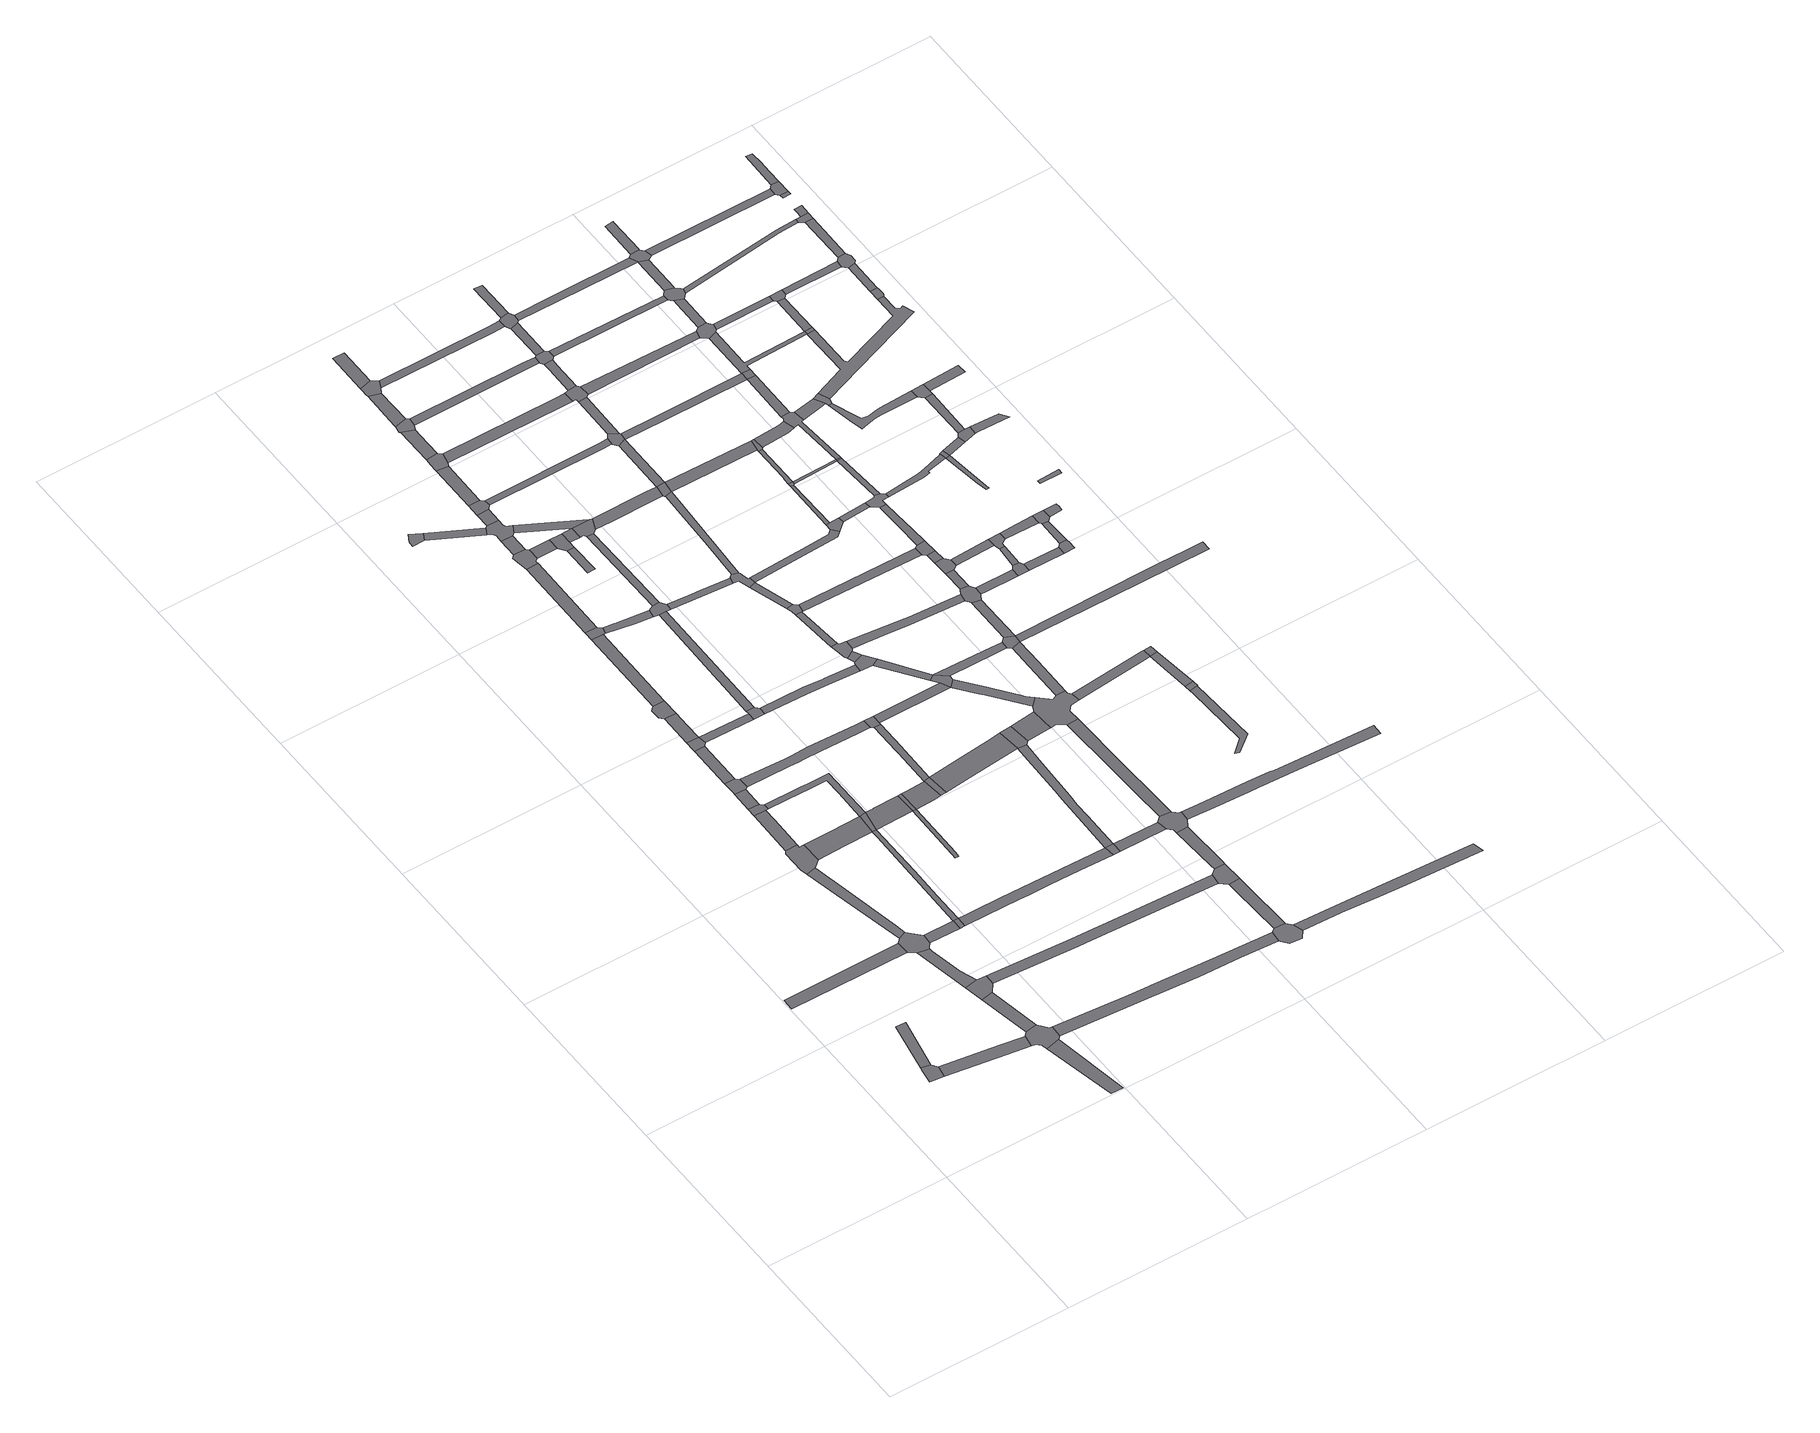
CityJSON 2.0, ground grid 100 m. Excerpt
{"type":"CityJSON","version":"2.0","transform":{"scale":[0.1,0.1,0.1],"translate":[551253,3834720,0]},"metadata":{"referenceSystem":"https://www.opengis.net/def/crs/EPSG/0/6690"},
"CityObjects":{
"road1":{"type":"Road","geometry":[{"type":"MultiSurface","lod":"1","boundaries":[[[0,1,2,3,4,5]]]}]},
"road2":{"type":"Road","geometry":[{"type":"MultiSurface","lod":"1","boundaries":[[[6,7,0,5]]]}]},
"road3":{"type":"Road","attributes":{"RoadStructureAttribute.sectionType":"1"},"geometry":[{"type":"MultiSurface","lod":"1","boundaries":[[[8,9,10,11]]]}]},
"road4":{"type":"Road","attributes":{"RoadStructureAttribute.sectionType":"1"},"geometry":[{"type":"MultiSurface","lod":"1","boundaries":[[[12,4,3,13,14,15]]]}]},
"road5":{"type":"Road","attributes":{"RoadStructureAttribute.sectionType":"1"},"geometry":[{"type":"MultiSurface","lod":"1","boundaries":[[[16,17,18,19]]]}]},
"road6":{"type":"Road","geometry":[{"type":"MultiSurface","lod":"1","boundaries":[[[20,21,22,15,14,23,24,17,16,25,26]]]}]},
"road7":{"type":"Road","attributes":{"RoadStructureAttribute.sectionType":"1"},"geometry":[{"type":"MultiSurface","lod":"1","boundaries":[[[27,28,22,21]]]}]},
"road8":{"type":"Road","geometry":[{"type":"MultiSurface","lod":"1","boundaries":[[[29,30,28,27,31,32]]]}]},
"road9":{"type":"Road","attributes":{"RoadStructureAttribute.sectionType":"1"},"geometry":[{"type":"MultiSurface","lod":"1","boundaries":[[[33,34,30,29,35,36,37]]]}]},
"road10":{"type":"Road","geometry":[{"type":"MultiSurface","lod":"1","boundaries":[[[38,39,40,11,10,33,37,41,42,43]]]}]},
"road11":{"type":"Road","attributes":{"RoadStructureAttribute.sectionType":"1"},"geometry":[{"type":"MultiSurface","lod":"1","boundaries":[[[44,45,46,47,48,40,39]]]}]},
"road12":{"type":"Road","geometry":[{"type":"MultiSurface","lod":"1","boundaries":[[[49,50,51,47,46,52,53,54,55]]]}]},
"road13":{"type":"Road","attributes":{"RoadStructureAttribute.sectionType":"1"},"geometry":[{"type":"MultiSurface","lod":"1","boundaries":[[[43,42,56,57]]]}]},
"road14":{"type":"Road","attributes":{"RoadStructureAttribute.sectionType":"1"},"geometry":[{"type":"MultiSurface","lod":"1","boundaries":[[[58,59,49,55,60,61]]]}]},
"road15":{"type":"Road","geometry":[{"type":"MultiSurface","lod":"1","boundaries":[[[62,58,61,63,64,65]]]}]},
"road16":{"type":"Road","attributes":{"RoadStructureAttribute.sectionType":"1"},"geometry":[{"type":"MultiSurface","lod":"1","boundaries":[[[66,62,65,67]]]}]},
"road17":{"type":"Road","geometry":[{"type":"MultiSurface","lod":"1","boundaries":[[[57,56,68,69]]]}]},
"road18":{"type":"Road","geometry":[{"type":"MultiSurface","lod":"1","boundaries":[[[70,71,66,67,72,73,74]]]}]},
"road19":{"type":"Road","attributes":{"RoadStructureAttribute.sectionType":"1"},"geometry":[{"type":"MultiSurface","lod":"1","boundaries":[[[75,70,74,76]]]}]},
"road20":{"type":"Road","attributes":{"RoadStructureAttribute.sectionType":"1"},"geometry":[{"type":"MultiSurface","lod":"1","boundaries":[[[77,53,52,78,79,80]]]}]},
"road21":{"type":"Road","attributes":{"RoadStructureAttribute.sectionType":"1"},"geometry":[{"type":"MultiSurface","lod":"1","boundaries":[[[79,81,82,83,84,57,69,85,86,87,88]]]}]},
"road22":{"type":"Road","geometry":[{"type":"MultiSurface","lod":"1","boundaries":[[[89,90,75,76,91,92]]]}]},
"road23":{"type":"Road","attributes":{"RoadStructureAttribute.sectionType":"1"},"geometry":[{"type":"MultiSurface","lod":"1","boundaries":[[[93,94,95,96,97,64,63,98,99,100,101,102,80,103]]]}]},
"road24":{"type":"Road","attributes":{"RoadStructureAttribute.sectionType":"1"},"geometry":[{"type":"MultiSurface","lod":"1","boundaries":[[[104,89,92,105,106]]]}]},
"road25":{"type":"Road","geometry":[{"type":"MultiSurface","lod":"1","boundaries":[[[107,108,109,110,104,106,111]]]}]},
"road26":{"type":"Road","geometry":[{"type":"MultiSurface","lod":"1","boundaries":[[[103,80,79,88]]]}]},
"road27":{"type":"Road","attributes":{"RoadStructureAttribute.sectionType":"1"},"geometry":[{"type":"MultiSurface","lod":"1","boundaries":[[[112,107,111,113,114,115,116]]]}]},
"road28":{"type":"Road","attributes":{"RoadStructureAttribute.sectionType":"1"},"geometry":[{"type":"MultiSurface","lod":"1","boundaries":[[[117,92,91,118,119,120]]]}]},
"road29":{"type":"Road","attributes":{"RoadStructureAttribute.sectionType":"1"},"geometry":[{"type":"MultiSurface","lod":"1","boundaries":[[[121,122,123,124,125,26,25,126,127,128,129,130,131,132,133,134]]]}]},
"road30":{"type":"Road","geometry":[{"type":"MultiSurface","lod":"1","boundaries":[[[135,136,137,138,139,140]]]}]},
"road31":{"type":"Road","attributes":{"RoadStructureAttribute.sectionType":"1"},"geometry":[{"type":"MultiSurface","lod":"1","boundaries":[[[141,142,103,88,143,144,145]]]}]},
"road32":{"type":"Road","geometry":[{"type":"MultiSurface","lod":"1","boundaries":[[[146,112,116,147,148,149,150,151,152,153]]]}]},
"road33":{"type":"Road","attributes":{"RoadStructureAttribute.sectionType":"1"},"geometry":[{"type":"MultiSurface","lod":"1","boundaries":[[[144,154,155,156,157,158]]]}]},
"road34":{"type":"Road","attributes":{"RoadStructureAttribute.sectionType":"1"},"geometry":[{"type":"MultiSurface","lod":"1","boundaries":[[[159,160,161,162,163,164,73,72,165,166,167,168,169,170,171]]]}]},
"road35":{"type":"Road","attributes":{"RoadStructureAttribute.sectionType":"1"},"geometry":[{"type":"MultiSurface","lod":"1","boundaries":[[[172,173,174,32,31,175,176,177,178,179]]]}]},
"road36":{"type":"Road","attributes":{"RoadStructureAttribute.sectionType":"1"},"geometry":[{"type":"MultiSurface","lod":"1","boundaries":[[[180,181,182,183,184,185,69,68,186,187,188,189,190,191,192]]]}]},
"road37":{"type":"Road","attributes":{"RoadStructureAttribute.sectionType":"1"},"geometry":[{"type":"MultiSurface","lod":"1","boundaries":[[[193,146,153,194]]]}]},
"road38":{"type":"Road","geometry":[{"type":"MultiSurface","lod":"1","boundaries":[[[195,145,144,158]]]}]},
"road39":{"type":"Road","geometry":[{"type":"MultiSurface","lod":"1","boundaries":[[[196,197,120,119,198,199,200,201]]]}]},
"road40":{"type":"Road","attributes":{"RoadStructureAttribute.sectionType":"1"},"geometry":[{"type":"MultiSurface","lod":"1","boundaries":[[[140,139,202,203]]]}]},
"road41":{"type":"Road","attributes":{"RoadStructureAttribute.sectionType":"1"},"geometry":[{"type":"MultiSurface","lod":"1","boundaries":[[[204,205,150,149,206,207,208,209]]]}]},
"road42":{"type":"Road","attributes":{"RoadStructureAttribute.sectionType":"1"},"geometry":[{"type":"MultiSurface","lod":"1","boundaries":[[[210,211,212,195,158,213,214,215]]]}]},
"road43":{"type":"Road","geometry":[{"type":"MultiSurface","lod":"1","boundaries":[[[216,217,193,194,218,219,220,221]]]}]},
"road44":{"type":"Road","attributes":{"RoadStructureAttribute.sectionType":"1"},"geometry":[{"type":"MultiSurface","lod":"1","boundaries":[[[222,223,196,201]]]}]},
"road45":{"type":"Road","attributes":{"RoadStructureAttribute.sectionType":"1"},"geometry":[{"type":"MultiSurface","lod":"1","boundaries":[[[224,216,221,225]]]}]},
"road46":{"type":"Road","geometry":[{"type":"MultiSurface","lod":"1","boundaries":[[[226,203,202,227,228,224,225,229,230,231,232,233]]]}]},
"road47":{"type":"Road","geometry":[{"type":"MultiSurface","lod":"1","boundaries":[[[234,210,215,235]]]}]},
"road48":{"type":"Road","attributes":{"RoadStructureAttribute.sectionType":"1"},"geometry":[{"type":"MultiSurface","lod":"1","boundaries":[[[236,226,233,237]]]}]},
"road49":{"type":"Road","attributes":{"RoadStructureAttribute.sectionType":"1"},"geometry":[{"type":"MultiSurface","lod":"1","boundaries":[[[220,219,238,239]]]}]},
"road50":{"type":"Road","geometry":[{"type":"MultiSurface","lod":"1","boundaries":[[[240,236,237,241,242,243,244,245]]]}]},
"road51":{"type":"Road","geometry":[{"type":"MultiSurface","lod":"1","boundaries":[[[246,209,208,223,222,247,248,249,250,251,252]]]}]},
"road52":{"type":"Road","attributes":{"RoadStructureAttribute.sectionType":"1"},"geometry":[{"type":"MultiSurface","lod":"1","boundaries":[[[253,254,255,210,234,256,257,258]]]}]},
"road53":{"type":"Road","geometry":[{"type":"MultiSurface","lod":"1","boundaries":[[[259,260,261,262]]]}]},
"road54":{"type":"Road","attributes":{"RoadStructureAttribute.sectionType":"1"},"geometry":[{"type":"MultiSurface","lod":"1","boundaries":[[[263,240,245,264,265]]]}]},
"road55":{"type":"Road","geometry":[{"type":"MultiSurface","lod":"1","boundaries":[[[239,238,259,262,266,267]]]}]},
"road56":{"type":"Road","attributes":{"RoadStructureAttribute.sectionType":"1"},"geometry":[{"type":"MultiSurface","lod":"1","boundaries":[[[268,269,270,199,198,271,272,273,274]]]}]},
"road57":{"type":"Road","geometry":[{"type":"MultiSurface","lod":"1","boundaries":[[[171,170,253,258,275,276]]]}]},
"road58":{"type":"Road","geometry":[{"type":"MultiSurface","lod":"1","boundaries":[[[277,278,279,280,263,265,281,282]]]}]},
"road59":{"type":"Road","attributes":{"RoadStructureAttribute.sectionType":"1"},"geometry":[{"type":"MultiSurface","lod":"1","boundaries":[[[283,246,252,284]]]}]},
"road60":{"type":"Road","attributes":{"RoadStructureAttribute.sectionType":"1"},"geometry":[{"type":"MultiSurface","lod":"1","boundaries":[[[230,229,285,286]]]}]},
"road61":{"type":"Road","attributes":{"RoadStructureAttribute.sectionType":"1"},"geometry":[{"type":"MultiSurface","lod":"1","boundaries":[[[267,266,287,288]]]}]},
"road62":{"type":"Road","attributes":{"RoadStructureAttribute.sectionType":"1"},"geometry":[{"type":"MultiSurface","lod":"1","boundaries":[[[289,290,291,278,277,292,293]]]}]},
"road63":{"type":"Road","geometry":[{"type":"MultiSurface","lod":"1","boundaries":[[[294,192,191,295]]]}]},
"road64":{"type":"Road","geometry":[{"type":"MultiSurface","lod":"1","boundaries":[[[296,297,298,299,289,293,300,301]]]}]},
"road65":{"type":"Road","attributes":{"RoadStructureAttribute.sectionType":"1"},"geometry":[{"type":"MultiSurface","lod":"1","boundaries":[[[302,303,304,234,235,305,306,307]]]}]},
"road66":{"type":"Road","geometry":[{"type":"MultiSurface","lod":"1","boundaries":[[[285,288,287,308,309,310,283,284,311,312,313,314,286]]]}]},
"road67":{"type":"Road","attributes":{"RoadStructureAttribute.sectionType":"1"},"geometry":[{"type":"MultiSurface","lod":"1","boundaries":[[[315,316,297,296,317]]]}]},
"road68":{"type":"Road","attributes":{"RoadStructureAttribute.sectionType":"1"},"geometry":[{"type":"MultiSurface","lod":"1","boundaries":[[[318,319,320,249,248,321,322]]]}]},
"road69":{"type":"Road","geometry":[{"type":"MultiSurface","lod":"1","boundaries":[[[323,134,133,324,325,326,327,328]]]}]},
"road70":{"type":"Road","geometry":[{"type":"MultiSurface","lod":"1","boundaries":[[[329,330,331,332,333,334,315,317,335,336]]]}]},
"road71":{"type":"Road","attributes":{"RoadStructureAttribute.sectionType":"1"},"geometry":[{"type":"MultiSurface","lod":"1","boundaries":[[[307,337,338,339,340,192,294,341,342,343,344,345]]]}]},
"road72":{"type":"Road","attributes":{"RoadStructureAttribute.sectionType":"1"},"geometry":[{"type":"MultiSurface","lod":"1","boundaries":[[[346,330,329,347]]]}]},
"road73":{"type":"Road","attributes":{"RoadStructureAttribute.sectionType":"1"},"geometry":[{"type":"MultiSurface","lod":"1","boundaries":[[[276,275,348,349]]]}]},
"road74":{"type":"Road","attributes":{"RoadStructureAttribute.sectionType":"1"},"geometry":[{"type":"MultiSurface","lod":"1","boundaries":[[[294,295,350,351]]]}]},
"road75":{"type":"Road","attributes":{"RoadStructureAttribute.sectionType":"1"},"geometry":[{"type":"MultiSurface","lod":"1","boundaries":[[[352,353,354,355,323,328]]]}]},
"road76":{"type":"Road","geometry":[{"type":"MultiSurface","lod":"1","boundaries":[[[356,357,179,178,354,353]]]}]},
"road77":{"type":"Road","attributes":{"RoadStructureAttribute.sectionType":"1"},"geometry":[{"type":"MultiSurface","lod":"1","boundaries":[[[358,359,360,361,362]]]}]},
"road78":{"type":"Road","geometry":[{"type":"MultiSurface","lod":"1","boundaries":[[[363,364,365,366,367,360,359,368,369,370]]]}]},
"road79":{"type":"Road","geometry":[{"type":"MultiSurface","lod":"1","boundaries":[[[362,361,371,274,273,372,373]]]}]},
"road80":{"type":"Road","attributes":{"RoadStructureAttribute.sectionType":"1"},"geometry":[{"type":"MultiSurface","lod":"1","boundaries":[[[374,375,243,242,376,377,378]]]}]},
"road81":{"type":"Road","attributes":{"RoadStructureAttribute.sectionType":"1"},"geometry":[{"type":"MultiSurface","lod":"1","boundaries":[[[379,380,365,364]]]}]},
"road82":{"type":"Road","geometry":[{"type":"MultiSurface","lod":"1","boundaries":[[[381,382,383,322,321,384,385,386,387,388,389,390,391]]]}]},
"road83":{"type":"Road","attributes":{"RoadStructureAttribute.sectionType":"1"},"geometry":[{"type":"MultiSurface","lod":"1","boundaries":[[[392,393,386,385,394,395]]]}]},
"road84":{"type":"Road","geometry":[{"type":"MultiSurface","lod":"1","boundaries":[[[395,394,396,397,398,380,379,399,400]]]}]},
"road85":{"type":"Road","attributes":{"RoadStructureAttribute.sectionType":"1"},"geometry":[{"type":"MultiSurface","lod":"1","boundaries":[[[401,314,313,402,403,404,405]]]}]},
"road86":{"type":"Road","attributes":{"RoadStructureAttribute.sectionType":"1"},"geometry":[{"type":"MultiSurface","lod":"1","boundaries":[[[406,407,408,409,357,356]]]}]},
"road87":{"type":"Road","geometry":[{"type":"MultiSurface","lod":"1","boundaries":[[[410,302,307,345,411]]]}]},
"road88":{"type":"Road","attributes":{"RoadStructureAttribute.sectionType":"1"},"geometry":[{"type":"MultiSurface","lod":"1","boundaries":[[[373,372,412,413]]]}]},
"road89":{"type":"Road","attributes":{"RoadStructureAttribute.sectionType":"1"},"geometry":[{"type":"MultiSurface","lod":"1","boundaries":[[[414,282,281,415,416,417]]]}]},
"road90":{"type":"Road","geometry":[{"type":"MultiSurface","lod":"1","boundaries":[[[418,351,350,419,408,407,420,421,422,423]]]}]},
"road91":{"type":"Road","geometry":[{"type":"MultiSurface","lod":"1","boundaries":[[[413,412,349,348,424,425]]]}]},
"road92":{"type":"Road","attributes":{"RoadStructureAttribute.sectionType":"1"},"geometry":[{"type":"MultiSurface","lod":"1","boundaries":[[[426,427,428,429,381,391]]]}]},
"road93":{"type":"Road","attributes":{"RoadStructureAttribute.sectionType":"1"},"geometry":[{"type":"MultiSurface","lod":"1","boundaries":[[[430,410,411,431,432]]]}]},
"road94":{"type":"Road","attributes":{"RoadStructureAttribute.sectionType":"1"},"geometry":[{"type":"MultiSurface","lod":"1","boundaries":[[[433,301,300,434,435,436]]]}]},
"road95":{"type":"Road","attributes":{"RoadStructureAttribute.sectionType":"1"},"geometry":[{"type":"MultiSurface","lod":"1","boundaries":[[[437,438,439,440,441,442,418,423]]]}]},
"road96":{"type":"Road","attributes":{"RoadStructureAttribute.sectionType":"1"},"geometry":[{"type":"MultiSurface","lod":"1","boundaries":[[[443,444,445,446,424,348,447,448,449,450,451]]]}]},
"road97":{"type":"Road","geometry":[{"type":"MultiSurface","lod":"1","boundaries":[[[452,405,404,453,428,427]]]}]},
"road98":{"type":"Road","attributes":{"RoadStructureAttribute.sectionType":"1"},"geometry":[{"type":"MultiSurface","lod":"1","boundaries":[[[454,336,335,455,456,457]]]}]},
"road99":{"type":"Road","attributes":{"RoadStructureAttribute.sectionType":"1"},"geometry":[{"type":"MultiSurface","lod":"1","boundaries":[[[458,413,425,459,460,461]]]}]},
"road100":{"type":"Road","attributes":{"RoadStructureAttribute.sectionType":"1"},"geometry":[{"type":"MultiSurface","lod":"1","boundaries":[[[462,463,370,369,464,465,466,467]]]}]},
"road101":{"type":"Road","attributes":{"RoadStructureAttribute.sectionType":"1"},"geometry":[{"type":"MultiSurface","lod":"1","boundaries":[[[468,469,470,471,472,387,386,473,474,475,476]]]}]},
"road102":{"type":"Road","attributes":{"RoadStructureAttribute.sectionType":"1"},"geometry":[{"type":"MultiSurface","lod":"1","boundaries":[[[477,478,405,452]]]}]},
"road103":{"type":"Road","geometry":[{"type":"MultiSurface","lod":"1","boundaries":[[[479,451,450,480,430,432,481,440,439,482,483,484,485,486,487,488,489]]]}]},
"road104":{"type":"Road","geometry":[{"type":"MultiSurface","lod":"1","boundaries":[[[490,378,377,491,478,477,492,493,494]]]}]},
"road105":{"type":"Road","attributes":{"RoadStructureAttribute.sectionType":"1"},"geometry":[{"type":"MultiSurface","lod":"1","boundaries":[[[400,399,495,496]]]}]},
"road106":{"type":"Road","attributes":{"RoadStructureAttribute.sectionType":"1"},"geometry":[{"type":"MultiSurface","lod":"1","boundaries":[[[497,498,327,326,499,500,501,502,503,504]]]}]},
"road107":{"type":"Road","attributes":{"RoadStructureAttribute.sectionType":"1"},"geometry":[{"type":"MultiSurface","lod":"1","boundaries":[[[505,506,507,508,490,494]]]}]},
"road108":{"type":"Road","attributes":{"RoadStructureAttribute.sectionType":"1"},"geometry":[{"type":"MultiSurface","lod":"1","boundaries":[[[509,510,511,512,513,489,488]]]}]},
"road109":{"type":"Road","geometry":[{"type":"MultiSurface","lod":"1","boundaries":[[[514,515,417,416,516,508,507,517,518]]]}]},
"road110":{"type":"Road","attributes":{"RoadStructureAttribute.sectionType":"1"},"geometry":[{"type":"MultiSurface","lod":"1","boundaries":[[[452,427,519,520]]]}]},
"road111":{"type":"Road","attributes":{"RoadStructureAttribute.sectionType":"1"},"geometry":[{"type":"MultiSurface","lod":"1","boundaries":[[[521,522,523,524,515,514]]]}]},
"road112":{"type":"Road","geometry":[{"type":"MultiSurface","lod":"1","boundaries":[[[525,461,460,511,510,526]]]}]},
"road113":{"type":"Road","geometry":[{"type":"MultiSurface","lod":"1","boundaries":[[[527,528,436,435,523,522,529,530]]]}]},
"road114":{"type":"Road","attributes":{"RoadStructureAttribute.sectionType":"1"},"geometry":[{"type":"MultiSurface","lod":"1","boundaries":[[[531,525,526,532]]]}]},
"road115":{"type":"Road","geometry":[{"type":"MultiSurface","lod":"1","boundaries":[[[533,534,535,468,476,536]]]}]},
"road116":{"type":"Road","attributes":{"RoadStructureAttribute.sectionType":"1"},"geometry":[{"type":"MultiSurface","lod":"1","boundaries":[[[537,538,539,528,527]]]}]},
"road117":{"type":"Road","attributes":{"RoadStructureAttribute.sectionType":"1"},"geometry":[{"type":"MultiSurface","lod":"1","boundaries":[[[540,535,534,541]]]}]},
"road118":{"type":"Road","geometry":[{"type":"MultiSurface","lod":"1","boundaries":[[[542,467,466,543,544,545,531,532,546,547,548,549,550]]]}]},
"road119":{"type":"Road","geometry":[{"type":"MultiSurface","lod":"1","boundaries":[[[551,552,553,457,456,539,538,554,555]]]}]},
"road120":{"type":"Road","attributes":{"RoadStructureAttribute.sectionType":"1"},"geometry":[{"type":"MultiSurface","lod":"1","boundaries":[[[556,557,486,485,558,559]]]}]},
"road121":{"type":"Road","geometry":[{"type":"MultiSurface","lod":"1","boundaries":[[[560,540,541,561,562]]]}]},
"road122":{"type":"Road","attributes":{"RoadStructureAttribute.sectionType":"1"},"geometry":[{"type":"MultiSurface","lod":"1","boundaries":[[[563,564,565,566,567,421,420,568,569,570,571,572,573,574]]]}]},
"road123":{"type":"Road","attributes":{"RoadStructureAttribute.sectionType":"1"},"geometry":[{"type":"MultiSurface","lod":"1","boundaries":[[[575,576,542,550]]]}]},
"road124":{"type":"Road","attributes":{"RoadStructureAttribute.sectionType":"1"},"geometry":[{"type":"MultiSurface","lod":"1","boundaries":[[[577,553,552,578]]]}]},
"road125":{"type":"Road","attributes":{"RoadStructureAttribute.sectionType":"1"},"geometry":[{"type":"MultiSurface","lod":"1","boundaries":[[[579,580,581,560,562,582]]]}]},
"road126":{"type":"Road","attributes":{"RoadStructureAttribute.sectionType":"1"},"geometry":[{"type":"MultiSurface","lod":"1","boundaries":[[[583,533,536,584]]]}]},
"road127":{"type":"Road","geometry":[{"type":"MultiSurface","lod":"1","boundaries":[[[585,586,587,576,575,588,589]]]}]},
"road128":{"type":"Road","attributes":{"RoadStructureAttribute.sectionType":"1"},"geometry":[{"type":"MultiSurface","lod":"1","boundaries":[[[590,591,586,585]]]}]},
"road129":{"type":"Road","attributes":{"RoadStructureAttribute.sectionType":"1"},"geometry":[{"type":"MultiSurface","lod":"1","boundaries":[[[592,492,477,593,594,595,596]]]}]},
"road130":{"type":"Road","geometry":[{"type":"MultiSurface","lod":"1","boundaries":[[[597,598,496,495,591,590]]]}]},
"road131":{"type":"Road","attributes":{"RoadStructureAttribute.sectionType":"1"},"geometry":[{"type":"MultiSurface","lod":"1","boundaries":[[[599,600,601,602,603,604,605,606]]]}]},
"road132":{"type":"Road","geometry":[{"type":"MultiSurface","lod":"1","boundaries":[[[607,520,519,579,582,608,609]]]}]},
"road133":{"type":"Road","attributes":{"RoadStructureAttribute.sectionType":"1"},"geometry":[{"type":"MultiSurface","lod":"1","boundaries":[[[610,611,549,548,612,613,614,615]]]}]},
"road134":{"type":"Road","attributes":{"RoadStructureAttribute.sectionType":"1"},"geometry":[{"type":"MultiSurface","lod":"1","boundaries":[[[616,617,618,619,620,621,598,597]]]}]},
"road135":{"type":"Road","attributes":{"RoadStructureAttribute.sectionType":"1"},"geometry":[{"type":"MultiSurface","lod":"1","boundaries":[[[622,562,561,623]]]}]},
"road136":{"type":"Road","attributes":{"RoadStructureAttribute.sectionType":"1"},"geometry":[{"type":"MultiSurface","lod":"1","boundaries":[[[518,517,624,625]]]}]},
"road137":{"type":"Road","geometry":[{"type":"MultiSurface","lod":"1","boundaries":[[[626,627,583,584,628,619,618,629,630,631,632]]]}]},
"road138":{"type":"Road","geometry":[{"type":"MultiSurface","lod":"1","boundaries":[[[633,634,606,605,635]]]}]},
"road139":{"type":"Road","attributes":{"RoadStructureAttribute.sectionType":"1"},"geometry":[{"type":"MultiSurface","lod":"1","boundaries":[[[636,589,588,637]]]}]},
"road140":{"type":"Road","attributes":{"RoadStructureAttribute.sectionType":"1"},"geometry":[{"type":"MultiSurface","lod":"1","boundaries":[[[638,639,607,609,640,641]]]}]},
"road141":{"type":"Road","attributes":{"RoadStructureAttribute.sectionType":"1"},"geometry":[{"type":"MultiSurface","lod":"1","boundaries":[[[642,559,634,633]]]}]},
"road142":{"type":"Road","geometry":[{"type":"MultiSurface","lod":"1","boundaries":[[[643,556,559,642]]]}]},
"road143":{"type":"Road","attributes":{"RoadStructureAttribute.sectionType":"1"},"geometry":[{"type":"MultiSurface","lod":"1","boundaries":[[[644,623,626,632]]]}]},
"road144":{"type":"Road","attributes":{"RoadStructureAttribute.sectionType":"1"},"geometry":[{"type":"MultiSurface","lod":"1","boundaries":[[[530,529,645,646]]]}]},
"road145":{"type":"Road","geometry":[{"type":"MultiSurface","lod":"1","boundaries":[[[647,648,649,615,614,650,651,652,653]]]}]},
"road146":{"type":"Road","geometry":[{"type":"MultiSurface","lod":"1","boundaries":[[[654,622,623,644]]]}]},
"road147":{"type":"Road","attributes":{"RoadStructureAttribute.sectionType":"1"},"geometry":[{"type":"MultiSurface","lod":"1","boundaries":[[[655,647,653,656]]]}]},
"road148":{"type":"Road","attributes":{"RoadStructureAttribute.sectionType":"1"},"geometry":[{"type":"MultiSurface","lod":"1","boundaries":[[[657,658,638,641,659,622,654,660,661,662,663,664]]]}]},
"road149":{"type":"Road","geometry":[{"type":"MultiSurface","lod":"1","boundaries":[[[665,636,637,666,655,656,667,668,669]]]}]},
"road150":{"type":"Road","attributes":{"RoadStructureAttribute.sectionType":"1"},"geometry":[{"type":"MultiSurface","lod":"1","boundaries":[[[670,555,554,671,672,673,674]]]}]},
"road151":{"type":"Road","attributes":{"RoadStructureAttribute.sectionType":"1"},"geometry":[{"type":"MultiSurface","lod":"1","boundaries":[[[595,675,657,664,676]]]}]},
"road152":{"type":"Road","attributes":{"RoadStructureAttribute.sectionType":"1"},"geometry":[{"type":"MultiSurface","lod":"1","boundaries":[[[677,651,650,678,679]]]}]},
"road153":{"type":"Road","attributes":{"RoadStructureAttribute.sectionType":"1"},"geometry":[{"type":"MultiSurface","lod":"1","boundaries":[[[680,681,682,683,526,510,684,685,686,687,688]]]}]},
"road154":{"type":"Road","attributes":{"RoadStructureAttribute.sectionType":"1"},"geometry":[{"type":"MultiSurface","lod":"1","boundaries":[[[689,690,691,692,631,630,693,694,695,696,697]]]}]},
"road155":{"type":"Road","geometry":[{"type":"MultiSurface","lod":"1","boundaries":[[[596,595,676,698]]]}]},
"road156":{"type":"Road","geometry":[{"type":"MultiSurface","lod":"1","boundaries":[[[699,663,662,700,701]]]}]},
"road157":{"type":"Road","attributes":{"RoadStructureAttribute.sectionType":"1"},"geometry":[{"type":"MultiSurface","lod":"1","boundaries":[[[702,703,665,669,704]]]}]},
"road158":{"type":"Road","geometry":[{"type":"MultiSurface","lod":"1","boundaries":[[[705,679,678,706,707,708]]]}]},
"road159":{"type":"Road","geometry":[{"type":"MultiSurface","lod":"1","boundaries":[[[709,710,711,625,624,712,713,714,715]]]}]},
"road160":{"type":"Road","geometry":[{"type":"MultiSurface","lod":"1","boundaries":[[[716,699,701,717,718,719,720]]]}]},
"road161":{"type":"Road","attributes":{"RoadStructureAttribute.sectionType":"1"},"geometry":[{"type":"MultiSurface","lod":"1","boundaries":[[[721,705,708,722]]]}]},
"road162":{"type":"Road","attributes":{"RoadStructureAttribute.sectionType":"1"},"geometry":[{"type":"MultiSurface","lod":"1","boundaries":[[[723,724,711,710,725,726]]]}]},
"road163":{"type":"Road","geometry":[{"type":"MultiSurface","lod":"1","boundaries":[[[727,702,704,728,721,722,729,730]]]}]},
"road164":{"type":"Road","attributes":{"RoadStructureAttribute.sectionType":"1"},"geometry":[{"type":"MultiSurface","lod":"1","boundaries":[[[731,732,733,734,735,736,697]]]}]},
"road165":{"type":"Road","geometry":[{"type":"MultiSurface","lod":"1","boundaries":[[[737,738,689,697,736,739]]]}]},
"road166":{"type":"Road","geometry":[{"type":"MultiSurface","lod":"1","boundaries":[[[740,646,645,741,723,726,742,743,744,745,746,747]]]}]},
"road167":{"type":"Road","attributes":{"RoadStructureAttribute.sectionType":"1"},"geometry":[{"type":"MultiSurface","lod":"1","boundaries":[[[748,749,750,713,712,596,698,751,752,753]]]}]},
"road168":{"type":"Road","geometry":[{"type":"MultiSurface","lod":"1","boundaries":[[[754,755,756,727,730]]]}]},
"road169":{"type":"Road","attributes":{"RoadStructureAttribute.sectionType":"1"},"geometry":[{"type":"MultiSurface","lod":"1","boundaries":[[[673,757,740,747,758,759]]]}]},
"road170":{"type":"Road","attributes":{"RoadStructureAttribute.sectionType":"1"},"geometry":[{"type":"MultiSurface","lod":"1","boundaries":[[[760,761,762,763,764,765,718,717,766,767,768,769,770,771,772]]]}]},
"road171":{"type":"Road","attributes":{"RoadStructureAttribute.sectionType":"1"},"geometry":[{"type":"MultiSurface","lod":"1","boundaries":[[[773,774,737,739,775]]]}]},
"road172":{"type":"Road","geometry":[{"type":"MultiSurface","lod":"1","boundaries":[[[776,777,674,673,759,778,779]]]}]},
"road173":{"type":"Road","attributes":{"RoadStructureAttribute.sectionType":"1"},"geometry":[{"type":"MultiSurface","lod":"1","boundaries":[[[715,714,780,781,782]]]}]},
"road174":{"type":"Road","attributes":{"RoadStructureAttribute.sectionType":"1"},"geometry":[{"type":"MultiSurface","lod":"1","boundaries":[[[783,784,785,786,777,776]]]}]},
"road175":{"type":"Road","geometry":[{"type":"MultiSurface","lod":"1","boundaries":[[[787,788,789,773,775,790,791]]]}]},
"road176":{"type":"Road","geometry":[{"type":"MultiSurface","lod":"1","boundaries":[[[792,793,794,795,796]]]}]},
"road177":{"type":"Road","attributes":{"RoadStructureAttribute.sectionType":"1"},"geometry":[{"type":"MultiSurface","lod":"1","boundaries":[[[797,789,788,798]]]}]},
"road178":{"type":"Road","geometry":[{"type":"MultiSurface","lod":"1","boundaries":[[[753,752,799,800]]]}]},
"road179":{"type":"Road","geometry":[{"type":"MultiSurface","lod":"1","boundaries":[[[801,772,771,797,798,802]]]}]},
"road180":{"type":"Road","attributes":{"RoadStructureAttribute.sectionType":"1"},"geometry":[{"type":"MultiSurface","lod":"1","boundaries":[[[803,804,753,800,805]]]}]},
"road181":{"type":"Road","attributes":{"RoadStructureAttribute.sectionType":"1"},"geometry":[{"type":"MultiSurface","lod":"1","boundaries":[[[752,806,807,808,716,720,809,810,811,812,813,814,815,816,817,818,819,799]]]}]},
"road182":{"type":"Road","attributes":{"RoadStructureAttribute.sectionType":"1"},"geometry":[{"type":"MultiSurface","lod":"1","boundaries":[[[791,790,820,821,822]]]}]},
"road183":{"type":"Road","geometry":[{"type":"MultiSurface","lod":"1","boundaries":[[[782,781,803,805,823,824]]]}]},
"road184":{"type":"Road","attributes":{"RoadStructureAttribute.sectionType":"1"},"geometry":[{"type":"MultiSurface","lod":"1","boundaries":[[[825,801,802,826]]]}]},
"road185":{"type":"Road","attributes":{"RoadStructureAttribute.sectionType":"1"},"geometry":[{"type":"MultiSurface","lod":"1","boundaries":[[[827,828,744,743,829,830]]]}]},
"road186":{"type":"Road","attributes":{"RoadStructureAttribute.sectionType":"1"},"geometry":[{"type":"MultiSurface","lod":"1","boundaries":[[[779,778,831,832]]]}]},
"road187":{"type":"Road","attributes":{"RoadStructureAttribute.sectionType":"1"},"geometry":[{"type":"MultiSurface","lod":"1","boundaries":[[[824,823,833,834]]]}]},
"road188":{"type":"Road","geometry":[{"type":"MultiSurface","lod":"1","boundaries":[[[835,816,815,836,837,838,839,840]]]}]},
"road189":{"type":"Road","attributes":{"RoadStructureAttribute.sectionType":"1"},"geometry":[{"type":"MultiSurface","lod":"1","boundaries":[[[841,842,835,840]]]}]},
"road190":{"type":"Road","geometry":[{"type":"MultiSurface","lod":"1","boundaries":[[[843,844,834,833,842,841,845,846,847]]]}]},
"road191":{"type":"Road","attributes":{"RoadStructureAttribute.sectionType":"1"},"geometry":[{"type":"MultiSurface","lod":"1","boundaries":[[[848,849,844,843,850]]]}]},
"road192":{"type":"Road","geometry":[{"type":"MultiSurface","lod":"1","boundaries":[[[851,827,830,848,850,852]]]}]},
"road193":{"type":"Road","attributes":{"RoadStructureAttribute.sectionType":"1"},"geometry":[{"type":"MultiSurface","lod":"1","boundaries":[[[853,854,855,851,852]]]}]},
"road194":{"type":"Road","attributes":{"RoadStructureAttribute.sectionType":"1"},"geometry":[{"type":"MultiSurface","lod":"1","boundaries":[[[856,857,858,859]]]}]},
"road195":{"type":"Road","geometry":[{"type":"MultiSurface","lod":"1","boundaries":[[[860,832,831,857,856,861]]]}]},
"road196":{"type":"Road","attributes":{"RoadStructureAttribute.sectionType":"1"},"geometry":[{"type":"MultiSurface","lod":"1","boundaries":[[[862,860,861,863,864,865]]]}]}
},
"vertices":[
[290,637,0],[286,615,0],[275,543,0],[351,532,0],[361,599,0],[340,628,0],
[395,916,0],[340,916,0],
[9,1346,0],[9,1282,0],[649,1276,0],[648,1345,0],
[676,550,0],[669,483,0],[791,464,0],[801,530,0],
[919,426,0],[841,409,0],[927,9,0],[992,5,0],
[924,512,0],[884,561,0],[821,551,0],[815,460,0],[835,438,0],[935,444,0],[940,510,0],
[831,846,0],[767,833,0],
[817,951,0],[747,937,0],[865,891,0],[869,948,0],
[687,1247,0],[728,1031,0],[784,1043,0],[749,1222,0],[747,1235,0],
[762,1335,0],[713,1387,0],[671,1369,0],[751,1242,0],[769,1267,0],[774,1323,0],
[702,1447,0],[637,1770,0],[600,1956,0],[545,1944,0],[576,1800,0],
[548,2123,0],[538,2107,0],[537,1980,0],[639,1991,0],[638,2106,0],[613,2106,0],[613,2122,0],
[938,1265,0],[938,1322,0],
[552,2387,0],[551,2344,0],[615,2317,0],[615,2386,0],
[552,2436,0],[630,2386,0],[630,2418,0],[612,2436,0],
[554,2549,0],[614,2548,0],
[965,1265,0],[966,1322,0],
[554,2631,0],[554,2560,0],[629,2556,0],[628,2616,0],[608,2631,0],
[553,2878,0],[611,2878,0],
[788,2107,0],[791,1994,0],[947,1997,0],[953,2109,0],
[946,1958,0],[943,1682,0],[941,1558,0],[940,1482,0],[967,1444,0],[967,1535,0],[968,1681,0],[969,1997,0],
[553,2943,0],[553,2898,0],[625,2898,0],[618,2941,0],
[988,2295,0],[988,2414,0],[871,2416,0],[857,2416,0],[827,2416,0],[819,2385,0],[844,2385,0],[855,2385,0],[955,2384,0],[955,2287,0],[988,2117,0],
[554,3126,0],[618,3033,0],[618,3126,0],
[555,3222,0],[543,3210,0],[535,3202,0],[537,3147,0],[619,3222,0],
[558,3729,0],[620,3503,0],[620,3504,0],[622,3728,0],[622,3729,0],
[876,2936,0],[635,2898,0],[894,2893,0],[895,2935,0],
[1797,448,0],[1462,470,0],[1457,470,0],[1428,472,0],[1329,478,0],[1330,416,0],[1404,410,0],[1443,407,0],[1450,406,0],[1643,391,0],[1675,389,0],[1905,381,0],[2110,369,0],[2115,429,0],
[233,4758,0],[211,4717,0],[209,4706,0],[209,4684,0],[273,4684,0],[294,4725,0],
[1033,2115,0],[1031,2115,0],[1092,1998,0],[1174,2001,0],[1171,2119,0],
[558,3783,0],[623,3729,0],[630,3728,0],[632,3727,0],[642,3763,0],[640,3765,0],[639,3766,0],[622,3783,0],
[1171,1673,0],[1170,1644,0],[1190,1644,0],[1190,1672,0],[1194,1999,0],
[1265,2599,0],[1001,2607,0],[969,2606,0],[939,2605,0],[906,2604,0],[874,2605,0],[861,2554,0],[917,2553,0],[942,2553,0],[1034,2552,0],[1243,2549,0],[1309,2548,0],[1308,2597,0],
[1522,910,0],[1475,913,0],[1325,921,0],[1325,863,0],[1365,861,0],[1481,856,0],[2083,828,0],[2090,886,0],
[1646,1308,0],[1430,1313,0],[1321,1315,0],[1205,1317,0],[1052,1319,0],[1006,1320,0],[1090,1263,0],[1267,1261,0],[1321,1260,0],[1437,1258,0],[1600,1254,0],[1784,1250,0],[1778,1305,0],
[561,4268,0],[625,4268,0],
[1191,2119,0],
[895,2954,0],[895,2941,0],[955,2891,0],[956,2934,0],[947,2944,0],[937,2954,0],
[530,4550,0],[551,4590,0],
[708,3755,0],[704,3755,0],[702,3715,0],[780,3702,0],[875,3688,0],[882,3733,0],
[1325,2125,0],[1313,2123,0],[1226,2120,0],[1268,2003,0],[1314,2005,0],[1337,2008,0],
[563,4377,0],[547,4362,0],[625,4286,0],[641,4298,0],[640,4361,0],[626,4376,0],
[945,3684,0],[905,3683,0],
[564,4479,0],[627,4478,0],
[564,4596,0],[556,4536,0],[564,4519,0],[641,4490,0],[663,4532,0],[634,4547,0],[627,4562,0],[627,4595,0],
[1358,2133,0],[1370,2011,0],
[565,4678,0],[628,4678,0],
[751,4297,0],[751,4362,0],
[565,4750,0],[645,4698,0],[648,4700,0],[645,4735,0],[642,4735,0],[628,4749,0],
[912,3748,0],[956,3683,0],[967,3682,0],[970,3719,0],[969,3720,0],[964,3727,0],[949,3749,0],
[1326,2538,0],[1326,2361,0],[1326,2337,0],[1359,2337,0],[1360,2366,0],[1361,2537,0],
[782,4257,0],[783,4090,0],[823,4090,0],[822,4258,0],
[567,5017,0],[628,4757,0],[630,5007,0],
[822,4297,0],[822,4362,0],
[1308,2923,0],[1305,2923,0],[1195,2931,0],[1183,2887,0],[1305,2879,0],[1472,2868,0],[1475,2913,0],
[1361,2548,0],[1361,2597,0],
[632,5106,0],[568,5098,0],[567,5084,0],[567,5029,0],[639,5028,0],[651,5090,0],
[907,4283,0],[944,4278,0],
[878,4364,0],[980,4363,0],
[879,4296,0],[878,4363,0],
[567,5312,0],[567,5301,0],[567,5244,0],[631,5245,0],[631,5286,0],
[1823,1308,0],[1823,1250,0],
[633,5367,0],[568,5352,0],[561,5314,0],[565,5313,0],[644,5313,0],[651,5358,0],
[1785,2180,0],[1710,2171,0],[1560,2155,0],[1515,2026,0],[1770,2052,0],[1798,2055,0],
[899,4296,0],[905,4290,0],[907,4288,0],[945,4280,0],[957,4289,0],[964,4296,0],[992,4360,0],
[570,5582,0],[568,5364,0],[633,5565,0],
[1297,3692,0],[1148,3704,0],[1086,3709,0],[1298,3657,0],[1307,3692,0],
[2137,446,0],[2142,327,0],[2207,321,0],[2240,362,0],[2222,415,0],[2197,442,0],
[634,5657,0],[570,5643,0],[570,5634,0],[570,5633,0],[568,5595,0],[570,5595,0],[649,5595,0],[668,5635,0],
[1797,1998,0],[1789,1737,0],[1787,1671,0],[1782,1468,0],[1825,1518,0],[1825,1603,0],[1829,1672,0],[1840,1912,0],[1846,2048,0],
[570,5873,0],[635,5873,0],
[1761,2547,0],[1736,2597,0],
[2079,1248,0],[2071,1303,0],
[2185,744,0],[2183,796,0],[2121,793,0],[2124,737,0],
[2178,913,0],[2120,911,0],
[1523,2971,0],[1512,2992,0],[1469,2966,0],[1484,2928,0],[1536,2948,0],
[1491,3064,0],[1484,3072,0],[1447,3069,0],[1449,3060,0],[1462,2983,0],[1520,3002,0],[1523,3006,0],[1525,3060,0],
[1482,2925,0],[1540,2863,0],[1580,2888,0],
[1333,4737,0],[1287,4737,0],[1287,4699,0],[1332,4700,0],[1334,4737,0],
[1461,3329,0],[1426,3327,0],
[1325,3706,0],[1322,3704,0],[1310,3694,0],[1330,3655,0],[1349,3593,0],[1385,3604,0],[1383,3642,0],[1373,3642,0],[1367,3664,0],[1361,3689,0],[1359,3697,0],
[1450,3395,0],[1450,3397,0],[1415,3385,0],[1452,3391,0],
[1422,3363,0],[1423,3360,0],[1423,3357,0],[1464,3329,0],[1473,3374,0],
[1291,4361,0],[1053,4296,0],[1291,4297,0],[1341,4297,0],[1352,4360,0],
[2178,925,0],[2167,1201,0],[2105,1198,0],[2118,939,0],
[1850,2187,0],[1863,2066,0],
[1706,2637,0],[1737,2659,0],
[1284,5087,0],[1284,5024,0],[1334,5025,0],[1334,5087,0],
[2098,1328,0],[2104,1221,0],[2194,1242,0],[2196,1296,0],[2186,1297,0],[2158,1321,0],
[1796,2585,0],[1798,2610,0],
[1389,4293,0],[1389,4296,0],[1352,4285,0],[1337,3920,0],
[1989,2202,0],[1986,2074,0],[1998,2075,0],
[1281,5354,0],[1281,5312,0],[1344,5312,0],[1349,5352,0],
[2154,1448,0],[2145,1696,0],[2133,2050,0],[2071,2048,0],[2085,1689,0],[2091,1521,0],
[2013,2305,0],[2002,2319,0],[1913,2433,0],[1902,2448,0],[1846,2440,0],[1863,2417,0],[1997,2246,0],[2007,2235,0],[2045,2276,0],
[1397,4361,0],[1349,4289,0],
[1278,5634,0],[1279,5591,0],[1341,5592,0],[1341,5635,0],
[2057,2650,0],[2047,2608,0],[2115,2608,0],[2118,2648,0],
[1852,3022,0],[1831,3024,0],[1695,2994,0],[1830,2979,0],[2120,2962,0],[2129,3007,0],
[1862,3684,0],[1853,3676,0],[1840,3664,0],[1838,3662,0],[1688,3656,0],[1642,3617,0],[1737,3621,0],[1863,3626,0],[1891,3650,0],
[1399,4690,0],[1354,4670,0],
[2109,2218,0],[1995,2212,0],[2031,2077,0],[2130,2113,0],[2153,2141,0],[2188,2144,0],[2205,2146,0],[2199,2199,0],[2184,2214,0],[2184,2231,0],[2134,2231,0],
[1354,4764,0],[1333,4698,0],[1402,4728,0],[1401,4729,0],[1399,4733,0],
[2121,3315,0],[2120,3365,0],
[2678,393,0],[2479,403,0],[2410,356,0],[2451,353,0],[2673,337,0],[2796,328,0],[3213,309,0],[3197,369,0],
[1399,4736,0],[1402,5005,0],[1402,5007,0],[1356,5005,0],
[2185,2454,0],[2185,2604,0],[2136,2588,0],[2135,2457,0],[2134,2243,0],
[1403,5097,0],[1357,5095,0],[1356,5025,0],[1419,5021,0],[1416,5080,0],
[1866,4291,0],[1876,4354,0],
[1403,5253,0],[1405,5293,0],[1358,5291,0],[1358,5252,0],
[2140,2671,0],[2190,2649,0],
[1404,5360,0],[1359,5358,0],[1421,5308,0],[1421,5348,0],
[2140,2933,0],[2187,2924,0],
[1936,3724,0],[1883,3721,0],[1863,3721,0],[1938,3690,0],
[1404,5364,0],[1404,5578,0],[1358,5562,0],
[1864,4018,0],[1880,4011,0],
[2146,3036,0],[2129,2952,0],[2137,2944,0],[2140,2941,0],[2193,2933,0],[2197,2940,0],[2208,2956,0],[2208,3002,0],[2189,3029,0],
[1418,5627,0],[1404,5654,0],[1358,5646,0],[1414,5588,0],[1418,5625,0],
[2627,2237,0],[2617,2236,0],[2597,2185,0],[2632,2188,0],
[1864,4031,0],[1887,4018,0],[1887,4031,0],
[2808,1267,0],[2699,1272,0],[2681,1276,0],[2559,1281,0],[2289,1292,0],[2340,1234,0],[2502,1225,0],[2522,1225,0],[2578,1222,0],[2796,1211,0],[3239,1187,0],[3239,1247,0],
[2190,3154,0],[2144,3153,0],
[1357,5870,0],[1402,5867,0],
[1866,4279,0],[1868,4081,0],[1864,4061,0],[1887,4280,0],
[2090,3734,0],[2092,3700,0],
[2189,3239,0],[2142,3238,0],[2144,3173,0],[2215,3171,0],[2214,3214,0],
[2186,3300,0],[2141,3298,0],
[1616,4728,0],[1400,4690,0],[1617,4688,0],[2079,4685,0],[2079,4730,0],
[2182,3378,0],[2138,3375,0],
[2663,1884,0],[2681,1529,0],[2609,1463,0],[2632,1456,0],[2728,1532,0],[2707,1912,0],[2707,1914,0],[2662,1904,0],
[1892,4355,0],[1893,4286,0],[1896,4291,0],
[2413,3000,0],[2215,3001,0],[2216,2956,0],[2229,2955,0],[2415,2954,0],[2415,3000,0],
[2177,3476,0],[2174,3528,0],[2165,3672,0],[2130,3670,0],[2130,3669,0],[2134,3527,0],
[2133,4035,0],[2133,4024,0],
[2046,5024,0],[2056,5069,0],
[2152,3748,0],[2144,3738,0],[2096,3697,0],[2164,3700,0],[2201,3702,0],[2200,3727,0],[2179,3742,0],
[2707,1947,0],[2658,1941,0],[2711,1914,0],
[2430,3222,0],[2432,3174,0],
[2069,4371,0],[2036,4364,0],[2045,4299,0],[2086,4311,0],
[2674,2194,0],
[2670,2241,0],
[2158,4025,0],
[2059,5307,0],[2058,5339,0],
[2431,3024,0],[2427,3018,0],[2427,3017,0],[2477,2953,0],[2477,2999,0],[2468,3017,0],[2466,3019,0],
[2158,4035,0],
[2440,3144,0],[2469,3143,0],
[2077,4401,0],[2077,4383,0],[2114,4318,0],[2137,4322,0],[2137,4323,0],[2152,4326,0],[2140,4390,0],[2123,4401,0],
[2496,3224,0],[2434,3166,0],[2470,3164,0],[2472,3165,0],[2497,3179,0],
[1633,5626,0],[1416,5588,0],[1633,5586,0],[2081,5582,0],[2063,5627,0],
[2079,4676,0],[2125,4684,0],
[2491,2999,0],[2671,2952,0],[2671,2998,0],
[3145,2650,0],[2995,2652,0],[2917,2651,0],[2706,2651,0],[2703,2600,0],[2866,2599,0],[3041,2598,0],[3239,2597,0],[3240,2649,0],
[2550,3789,0],[2545,3788,0],[2441,3759,0],[2399,3748,0],[2410,3714,0],[2443,3722,0],[2444,3733,0],[2554,3755,0],[2557,3755,0],
[2126,4729,0],
[2263,4412,0],[2277,4351,0],[2293,4356,0],
[2681,3229,0],[2597,3228,0],[2682,3178,0],
[2689,3016,0],[2729,2952,0],[2729,2998,0],[2728,3014,0],
[2142,5063,0],[2124,5086,0],[2077,5083,0],[2080,4997,0],[2128,5016,0],[2139,5025,0],[2144,5060,0],
[2302,4427,0],[2298,4335,0],[2318,4340,0],[2323,4360,0],[2325,4367,0],
[2690,3162,0],[2722,3159,0],
[2080,5289,0],[2079,5259,0],[2125,5260,0],[2125,5269,0],
[2743,3231,0],[2690,3166,0],[2726,3162,0],[2745,3179,0],
[2589,3540,0],[2599,3488,0],[2608,3488,0],[2617,3488,0],[2616,3489,0],[2583,3761,0],
[2571,3802,0],[2549,3795,0],[2582,3762,0],
[2080,5367,0],[2069,5298,0],[2147,5294,0],[2149,5295,0],[2158,5325,0],[2147,5334,0],[2141,5339,0],[2126,5351,0],
[2126,4780,0],[2126,4787,0],[2128,5014,0],[2126,4758,0],[2469,4766,0],[2470,4786,0],
[2817,3185,0],[2817,3209,0],[2816,3232,0],
[2081,5576,0],[2127,5358,0],[2128,5565,0],
[2485,4191,0],[2466,4188,0],[2412,4178,0],[2398,4181,0],[2375,4185,0],[2368,4204,0],[2326,4204,0],[2343,4127,0],[2399,4141,0],[2430,4148,0],[2470,4149,0],[2667,4151,0],[2666,4198,0],
[2679,3834,0],[2671,3831,0],[2690,3792,0],
[2128,5642,0],[2080,5640,0],[2156,5580,0],[2145,5623,0],
[2141,5025,0],[2459,5028,0],[2459,5062,0],
[2128,5648,0],[2129,5852,0],[2129,5859,0],[2082,5852,0],
[2738,3858,0],[2733,3858,0],[2693,3856,0],[2758,3810,0],[2760,3857,0],
[2947,3404,0],[2827,3400,0],[2827,3390,0],[2828,3380,0],[2947,3379,0],
[2693,4126,0],[2735,4126,0],
[2513,4766,0],[2513,4786,0],
[2733,4200,0],[2735,4149,0],
[2471,5013,0],[2471,4786,0],[2511,5011,0],
[2469,4756,0],[2472,4493,0],[2465,4490,0],[2539,4448,0],[2957,4602,0],[2935,4663,0],[2918,4657,0],[2911,4662,0],[2897,4673,0],[2895,4763,0],[2863,4763,0],[2863,4635,0],[2527,4512,0],[2514,4529,0],
[2778,3810,0],[2948,3805,0],[2917,3851,0],
[2529,5027,0],[2529,5063,0],
[2935,4208,0],[2937,4156,0],
[2833,5394,0],[2723,5388,0],[2723,5368,0],[2834,5373,0],
[2843,5579,0],[2845,5620,0],
[2839,5027,0],[2843,5065,0],
[2863,4824,0],[2901,4772,0],[2904,4779,0],[2903,4818,0],[2902,4821,0],[2900,4824,0],
[2901,5010,0],[2864,5002,0],
[2903,5088,0],[2861,5085,0],[2914,5025,0],[2915,5025,0],[2916,5063,0],
[2860,5354,0],[2860,5298,0],[2906,5354,0],
[2862,5396,0],[2906,5396,0],
[2907,5453,0],[2865,5451,0],[2866,5420,0],
[2906,5560,0],[2861,5560,0],[2862,5539,0],[2906,5540,0],
[2863,5637,0],[2905,5638,0],
[2868,5854,0],[2904,5710,0],[2904,5785,0],[2901,5848,0]
]}
